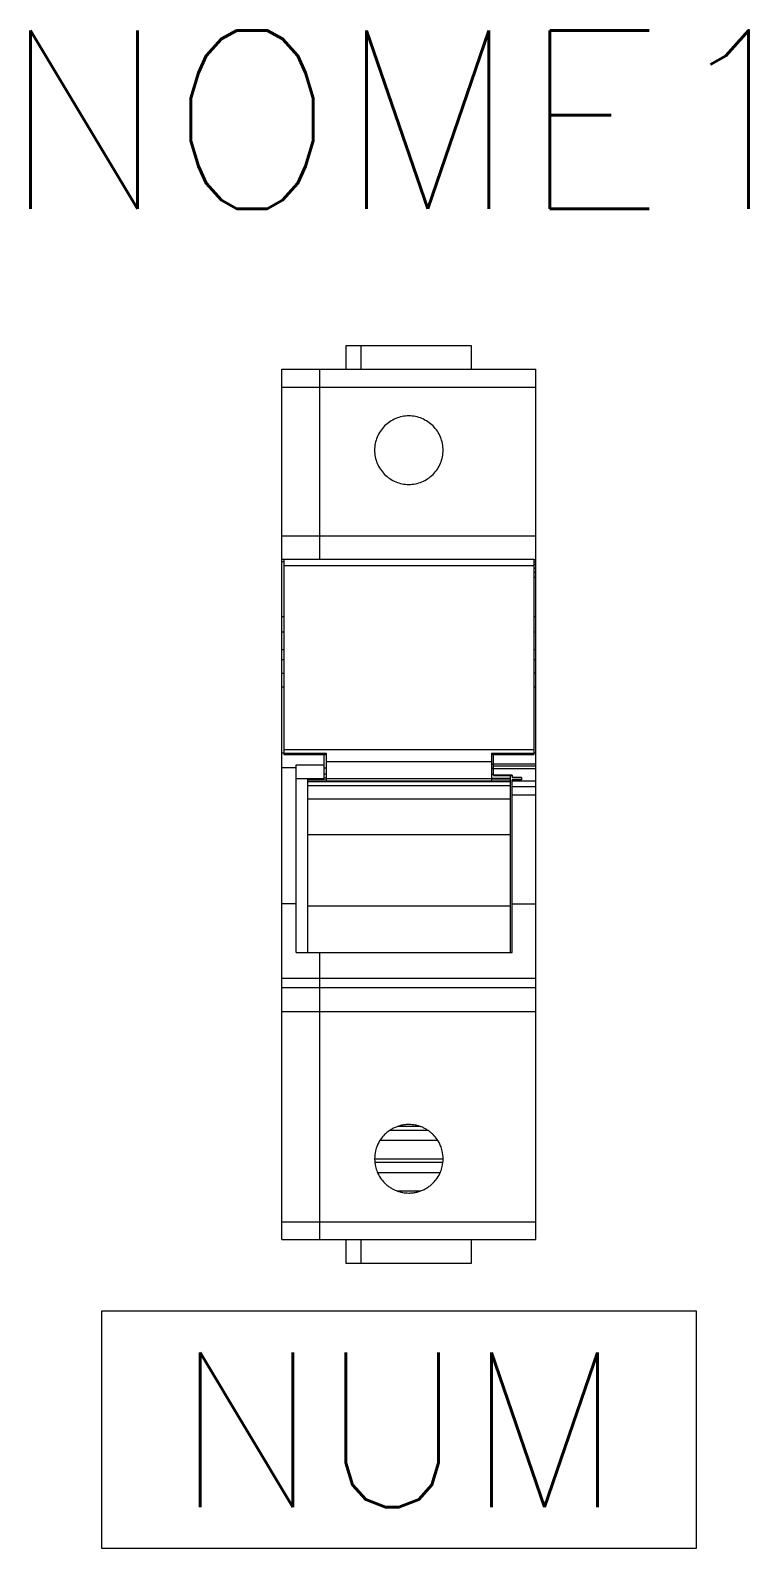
# Model space of a CAD drawing. Header units: millimetres. Extents: x -3.1 to 2.9, y 0 to 12.8.
import ezdxf
from ezdxf.enums import TextEntityAlignment as Align

# ---------------------------------------------------------------- set-up
doc = ezdxf.new("R2010")
doc.units = ezdxf.units.MM
doc.set_wipeout_variables(frame=1)
doc.linetypes.add('DOT', pattern=[0.25, 0, -0.25])
doc.styles.add('NORMAL', font='ROMANS.SHX')
doc.styles.add('Romans', font='romans.shx')

# ---------------------------------------------------------------- blocks, each defined once
blk = doc.blocks.new('15458_1')
at = {"color": 7, "linetype": 'Continuous', "lineweight": 25}
for p, q in [((6.75, 48.25), (19.9, 48.25)), ((19.9, -48.25), (6.75, -48.25))]:
    blk.add_line(p, q, dxfattribs=at)
at = {"linetype": 'DOT', "style": 'NORMAL', "width": 0.8}
blk.add_attdef('RELACAO', text='', height=25, rotation=90, dxfattribs=at).set_placement((13.32, 48.25), align=Align.MIDDLE_LEFT)
at = {"color": 4, "ltscale": 2, "style": 'NORMAL', "flags": 1}
blk.add_attdef('DISTANCIA', text='', height=10, dxfattribs=at).set_placement((13.32, -59.49), align=Align.CENTER)
blk.add_wipeout([(0, 45.75), (26.7, 45.75), (26.7, -45.75), (0, -45.75)])
at = {"color": 7, "linetype": 'Continuous', "lineweight": 25}
for p, q in [((6.75, 45.75), (6.75, 48.25)), ((8.3, 48.25), (8.3, 45.75)), ((19.9, 48.25), (19.9, 45.75)), ((0, 45.75), (26.7, 45.75)), ((0, -45.75), (0, 45.75)), ((4, 25.76), (4, 45.75)), ((26.7, -45.75), (26.7, 45.75)), ((0, 43.89), (26.7, 43.89)), ((0, 28.25), (26.7, 28.25)), ((0.2, 25.75), (0, 25.75)), ((26.5, 25.76), (0.2, 25.76)), ((0.2, 25.76), (0.2, 5.27)), ((26.5, 25.76), (26.5, 5.27)), ((26.5, 25.75), (26.7, 25.75)), ((0.2, 25.11), (26.5, 25.11)), ((26.7, 25.23), (26.5, 25.23)), ((26.7, 24.82), (26.5, 24.82)), ((26.7, 24.39), (26.5, 24.39)), ((26.7, 23.88), (26.5, 23.88)), ((0, 19.76), (0.2, 19.76)), ((26.5, 19.76), (26.7, 19.76)), ((0, 18.14), (0.2, 18.14)), ((26.5, 18.14), (26.7, 18.14)), ((0.2, 5.78), (26.5, 5.78)), ((0.2, 5.41), (4.65, 5.41)), ((0.2, 5.27), (4.65, 5.27)), ((4.45, 2.72), (4.45, 5.27)), ((4.65, 5.41), (4.65, 2.5)), ((22.05, 5.41), (26.5, 5.41)), ((22.05, 5.41), (22.05, 2.5)), ((22.05, 5.27), (26.5, 5.27)), ((22.25, 3.06), (22.25, 5.27)), ((1.5, 3.87), (0, 3.87)), ((1.5, 4.17), (4.45, 4.17)), ((1.5, -15.55), (1.5, 4.17)), ((4.65, 3.81), (4.45, 3.81)), ((4.65, 4.52), (22.05, 4.52)), ((22.05, 4.25), (22.25, 4.25)), ((22.05, 3.81), (22.25, 3.81)), ((26.7, 4.23), (22.25, 4.23)), ((22.25, 4.07), (26.7, 4.07)), ((22.25, 3.77), (26.7, 3.77)), ((1.5, 2.72), (4.45, 2.72)), ((2.7, 2.72), (2.7, -15.55)), ((2.7, 2.58), (4.65, 2.58)), ((2.7, 2.43), (24, 2.43)), ((2.7, 2.01), (24, 2.01)), ((4.65, 2.72), (22.05, 2.72)), ((4.65, 2.5), (22.05, 2.5)), ((22.05, 2.76), (24, 2.76)), ((22.05, 2.58), (24, 2.58)), ((24.2, 3.07), (22.25, 3.07)), ((22.25, 3.06), (24.2, 3.06)), ((24, 3.06), (24, -15.55)), ((24.2, 3.07), (24.2, 2.82)), ((24.2, 2.82), (25.2, 2.82)), ((25.2, 2.82), (24.2, 2.82)), ((25.2, 2.59), (24.2, 2.59)), ((24.2, -15.55), (24.2, 2.59)), ((24.2, 2.48), (26.7, 2.48)), ((24.2, 1.88), (26.7, 1.88)), ((25.2, 2.82), (25.2, 2.59)), ((2.7, 0.58), (24, 0.58)), ((26.7, 0.99), (24.2, 0.99)), ((2.7, -3.17), (24, -3.17)), ((1.5, -10.44), (0, -10.44)), ((2.7, -10.66), (24, -10.66)), ((24.2, -10.44), (26.7, -10.44)), ((1.5, -15.55), (24.2, -15.55)), ((4, -45.75), (4, -15.55)), ((0, -18.25), (26.7, -18.25)), ((0, -19.25), (26.7, -19.25)), ((0, -21.75), (26.7, -21.75)), ((11.36, -34.25), (15.34, -34.25)), ((14.53, -33.86), (12.17, -33.86)), ((10.32, -35.31), (16.38, -35.31)), ((9.75, -37.24), (16.95, -37.24)), ((16.92, -37.63), (9.77, -37.63)), ((10.06, -38.69), (16.65, -38.69)), ((12.12, -40.62), (14.58, -40.62)), ((0, -43.89), (26.7, -43.89)), ((0, -45.75), (26.7, -45.75)), ((6.75, -48.25), (6.75, -45.75)), ((8.3, -45.75), (8.3, -48.25)), ((19.9, -45.75), (19.9, -48.25))]:
    blk.add_line(p, q, dxfattribs=at)
at = {"color": 8, "linetype": 'Continuous', "lineweight": 25}
for p, q in [((0.2, 25.5), (0, 25.5)), ((26.5, 25.5), (26.7, 25.5)), ((0.2, 16.26), (0, 16.26)), ((26.7, 16.26), (26.5, 16.26)), ((0.2, 15.22), (0, 15.22)), ((26.7, 15.22), (26.5, 15.22)), ((0, 13.79), (0.2, 13.79)), ((26.7, 13.79), (26.5, 13.79)), ((0, 12.37), (0.2, 12.37)), ((26.5, 12.37), (26.7, 12.37)), ((0, 5.44), (0.2, 5.44)), ((26.5, 5.44), (26.7, 5.44)), ((4.65, 3.2), (4.45, 3.2)), ((22.05, 3.2), (22.25, 3.2)), ((4.65, 2.76), (4.45, 2.76))]:
    blk.add_line(p, q, dxfattribs=at)
at = {"color": 7, "linetype": 'Continuous', "lineweight": 25}
for points, knots in [([(13.35, 40.85), (12.88, 40.85), (12.41, 40.76), (11.54, 40.39), (11.14, 40.13), (10.47, 39.46), (10.2, 39.06), (9.84, 38.19), (9.75, 37.72), (9.75, 36.78), (9.84, 36.31), (10.2, 35.44), (10.47, 35.04), (11.14, 34.37), (11.54, 34.11), (12.41, 33.74), (12.88, 33.65), (13.35, 33.65)], [0, 0, 0, 0, 0.125, 0.125, 0.25, 0.25, 0.375, 0.375, 0.5, 0.5, 0.625, 0.625, 0.75, 0.75, 0.875, 0.875, 1, 1, 1, 1]), ([(13.35, 33.65), (13.82, 33.65), (14.29, 33.74), (15.16, 34.11), (15.56, 34.37), (16.23, 35.04), (16.5, 35.44), (16.86, 36.31), (16.95, 36.78), (16.95, 37.72), (16.86, 38.19), (16.5, 39.06), (16.23, 39.46), (15.56, 40.13), (15.16, 40.39), (14.29, 40.76), (13.82, 40.85), (13.35, 40.85)], [0, 0, 0, 0, 0.125, 0.125, 0.25, 0.25, 0.375, 0.375, 0.5, 0.5, 0.625, 0.625, 0.75, 0.75, 0.875, 0.875, 1, 1, 1, 1]), ([(13.35, -33.65), (13.29, -33.65), (13.16, -33.65), (12.96, -33.67), (12.77, -33.69), (12.58, -33.73), (12.39, -33.78), (12.2, -33.84), (12.01, -33.91), (11.82, -33.99), (11.64, -34.08), (11.46, -34.18), (11.29, -34.3), (11.12, -34.42), (10.96, -34.56), (10.69, -34.81), (10.34, -35.23), (10.02, -35.82), (9.8, -36.5), (9.72, -37.25), (9.8, -38), (10.02, -38.68), (10.34, -39.27), (10.72, -39.73), (11.07, -40.05), (11.37, -40.26), (11.68, -40.45), (12, -40.59), (12.34, -40.71), (12.67, -40.79), (13.01, -40.84), (13.24, -40.85), (13.35, -40.85)], [0, 0, 0, 0, 0.016952, 0.034044, 0.051277, 0.068651, 0.086167, 0.103824, 0.121624, 0.139565, 0.157649, 0.175875, 0.194244, 0.212756, 0.231411, 0.250209, 0.30959, 0.375128, 0.427305, 0.500034, 0.572754, 0.62494, 0.690473, 0.749861, 0.782648, 0.814999, 0.846914, 0.878395, 0.909443, 0.940059, 0.970244, 1, 1, 1, 1]), ([(13.35, -40.85), (13.41, -40.85), (13.54, -40.85), (13.74, -40.83), (13.93, -40.8), (14.12, -40.77), (14.31, -40.72), (14.5, -40.66), (14.69, -40.59), (14.88, -40.51), (15.06, -40.42), (15.24, -40.32), (15.41, -40.2), (15.58, -40.08), (15.74, -39.94), (16.01, -39.69), (16.36, -39.27), (16.68, -38.68), (16.9, -38), (16.98, -37.25), (16.9, -36.5), (16.68, -35.82), (16.36, -35.23), (15.98, -34.77), (15.63, -34.45), (15.33, -34.24), (15.02, -34.05), (14.7, -33.9), (14.36, -33.79), (14.03, -33.71), (13.69, -33.66), (13.46, -33.65), (13.35, -33.65)], [0, 0, 0, 0, 0.016952, 0.034044, 0.051277, 0.068651, 0.086167, 0.103824, 0.121624, 0.139565, 0.157649, 0.175875, 0.194244, 0.212756, 0.231411, 0.250209, 0.30959, 0.375128, 0.427305, 0.500034, 0.572754, 0.62494, 0.690473, 0.749861, 0.782648, 0.814999, 0.846914, 0.878395, 0.909443, 0.940059, 0.970244, 1, 1, 1, 1])]:
    blk.add_open_spline(points, degree=3, knots=knots, dxfattribs=at)

msp = doc.modelspace()

# ---------------------------------------------------------------- linework, layer by layer
at = {"color": 7, "linetype": 'Continuous'}
for p, q in [((-2.5, 2), (2.5, 2)), ((-2.5, 0), (-2.5, 2)), ((2.5, 2), (2.5, 0)), ((2.5, 0), (-2.5, 0))]:
    msp.add_line(p, q, dxfattribs=at)

# ---------------------------------------------------------------- block references
at = {"xscale": 0.08, "yscale": 0.08, "zscale": 0.08}
msp.add_blockref('15458_1', (-0.984, 6.259), dxfattribs=at)

# ---------------------------------------------------------------- texts
at = {"color": 7, "linetype": 'Continuous', "style": 'Romans'}
for tag, text, height, p in [('NOME1', 'NOME1', 1.5, (0.082, 12.02)), ('NUM', 'NUM', 1.3, (0, 1))]:
    msp.add_attdef(tag, text=text, height=height, dxfattribs=at).set_placement(p, align=Align.MIDDLE_CENTER)

doc.saveas('drawing.dxf')
